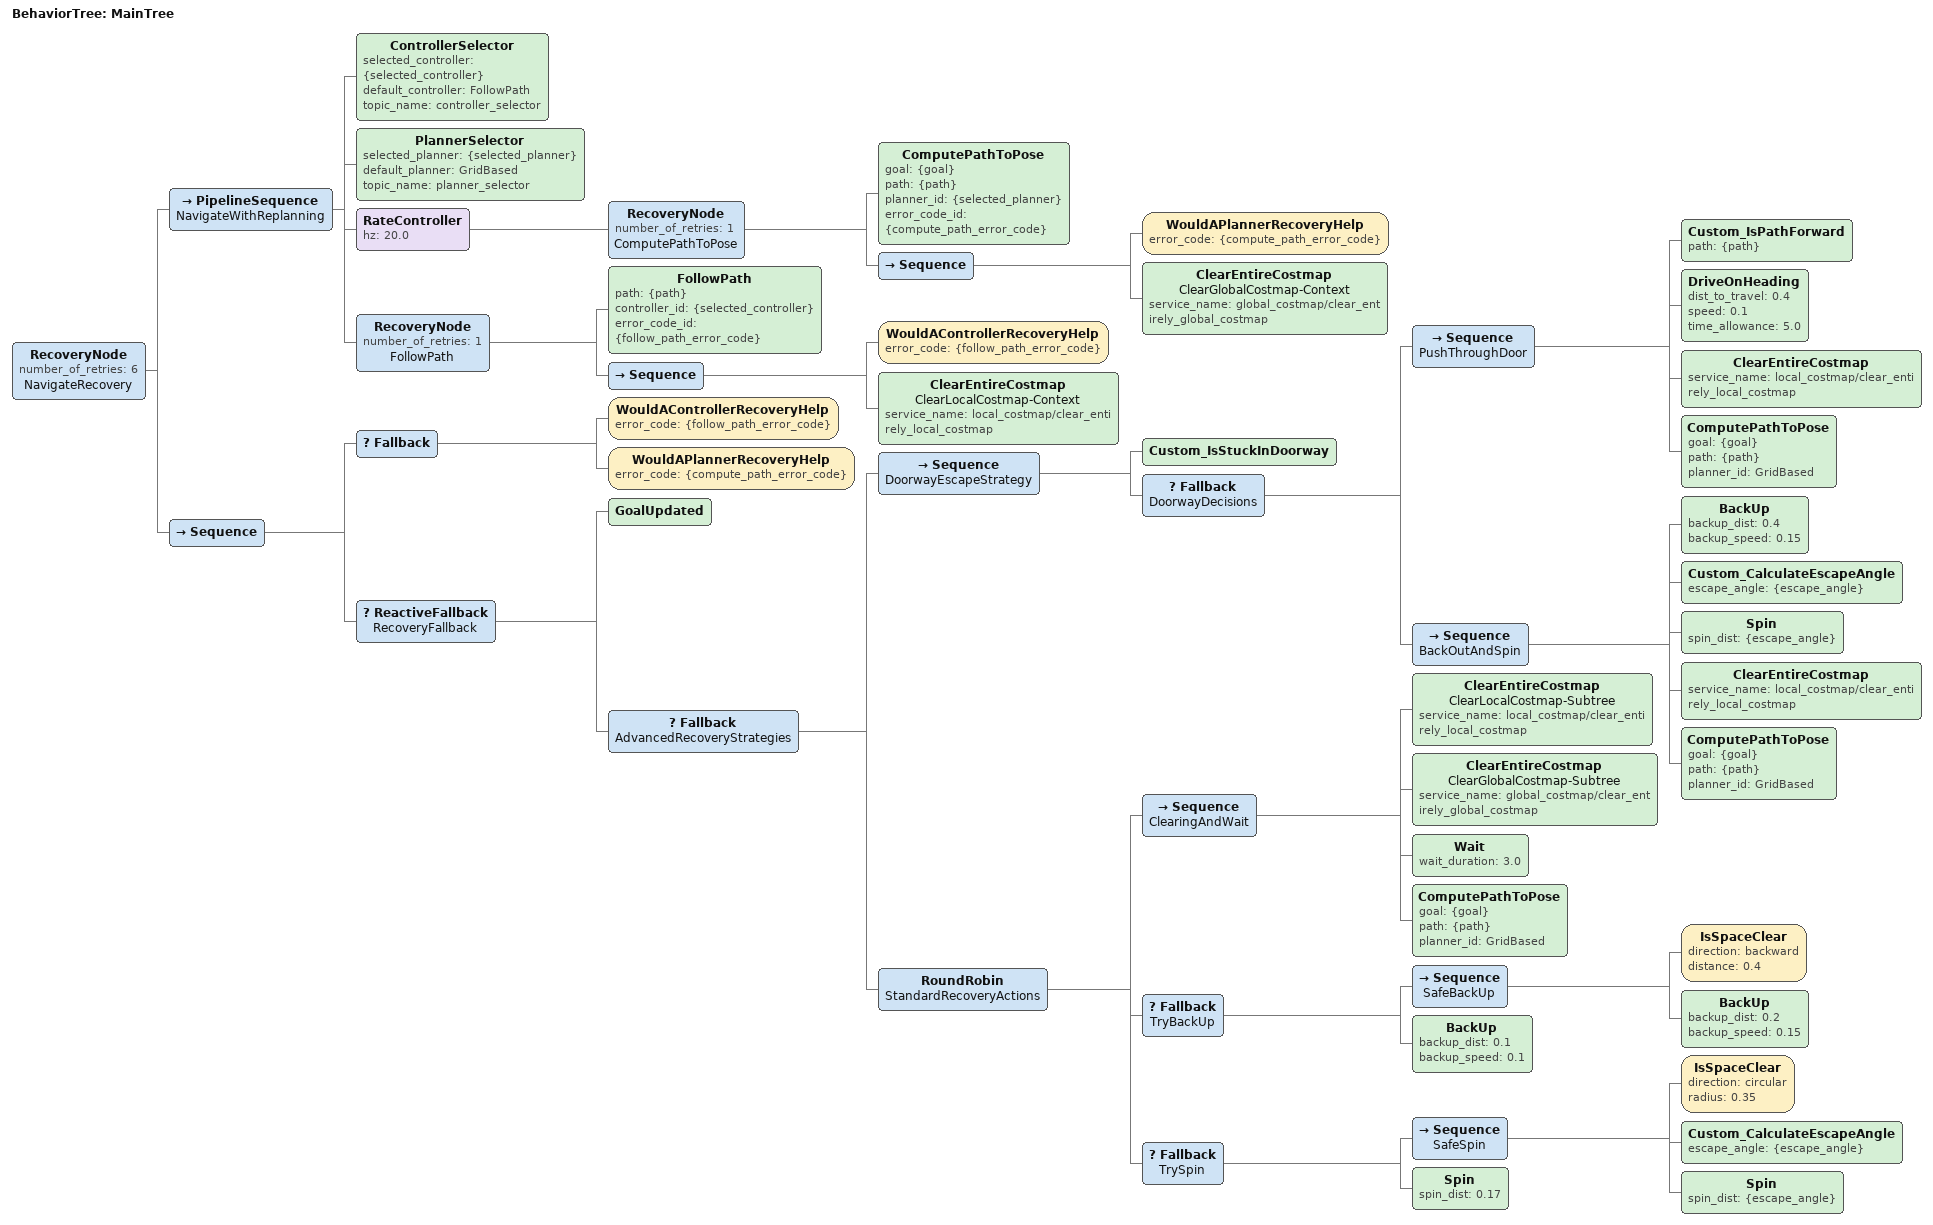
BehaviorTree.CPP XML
<root BTCPP_format="4" main_tree_to_execute="MainTree">
  <BehaviorTree ID="MainTree">
    <RecoveryNode number_of_retries="6" name="NavigateRecovery">

      <PipelineSequence name="NavigateWithReplanning">
        <ControllerSelector selected_controller="{selected_controller}" default_controller="FollowPath" topic_name="controller_selector"/>
        <PlannerSelector selected_planner="{selected_planner}" default_planner="GridBased" topic_name="planner_selector"/>

        <RateController hz="20.0">
          <RecoveryNode number_of_retries="1" name="ComputePathToPose">
            <ComputePathToPose goal="{goal}" path="{path}" planner_id="{selected_planner}" error_code_id="{compute_path_error_code}"/>
            <Sequence>
              <WouldAPlannerRecoveryHelp error_code="{compute_path_error_code}"/>
              <ClearEntireCostmap name="ClearGlobalCostmap-Context" service_name="global_costmap/clear_entirely_global_costmap"/>
            </Sequence>
          </RecoveryNode>
        </RateController>

        <RecoveryNode number_of_retries="1" name="FollowPath">
          <FollowPath path="{path}" controller_id="{selected_controller}" error_code_id="{follow_path_error_code}"/>
          <Sequence>
            <WouldAControllerRecoveryHelp error_code="{follow_path_error_code}"/>
            <ClearEntireCostmap name="ClearLocalCostmap-Context" service_name="local_costmap/clear_entirely_local_costmap"/>
          </Sequence>
        </RecoveryNode>
      </PipelineSequence>

      <Sequence>
        <Fallback>
          <WouldAControllerRecoveryHelp error_code="{follow_path_error_code}"/>
          <WouldAPlannerRecoveryHelp error_code="{compute_path_error_code}"/>
        </Fallback>

        <ReactiveFallback name="RecoveryFallback">
          <GoalUpdated/>

          <Fallback name="AdvancedRecoveryStrategies">

            <Sequence name="DoorwayEscapeStrategy">
              <Custom_IsStuckInDoorway/>

              <Fallback name="DoorwayDecisions">
                <Sequence name="PushThroughDoor">
                  <Custom_IsPathForward path="{path}"/>
                  <DriveOnHeading dist_to_travel="0.4" speed="0.1" time_allowance="5.0"/>
                  <ClearEntireCostmap service_name="local_costmap/clear_entirely_local_costmap"/>
                  <ComputePathToPose goal="{goal}" path="{path}" planner_id="GridBased"/>
                </Sequence>

                <Sequence name="BackOutAndSpin">
                  <BackUp backup_dist="0.4" backup_speed="0.15"/>
                  <Custom_CalculateEscapeAngle escape_angle="{escape_angle}"/>
                  <Spin spin_dist="{escape_angle}"/>
                  <ClearEntireCostmap service_name="local_costmap/clear_entirely_local_costmap"/>
                  <ComputePathToPose goal="{goal}" path="{path}" planner_id="GridBased"/>
                </Sequence>
              </Fallback>
            </Sequence>

            <RoundRobin name="StandardRecoveryActions">

              <Sequence name="ClearingAndWait">
                <ClearEntireCostmap name="ClearLocalCostmap-Subtree" service_name="local_costmap/clear_entirely_local_costmap"/>
                <ClearEntireCostmap name="ClearGlobalCostmap-Subtree" service_name="global_costmap/clear_entirely_global_costmap"/>
                <Wait wait_duration="3.0"/>
                <ComputePathToPose goal="{goal}" path="{path}" planner_id="GridBased"/>
              </Sequence>

              <Fallback name="TryBackUp">
                <Sequence name="SafeBackUp">
                  <IsSpaceClear direction="backward" distance="0.4"/>
                  <BackUp backup_dist="0.2" backup_speed="0.15"/>
                </Sequence>
                <BackUp backup_dist="0.1" backup_speed="0.1"/>
              </Fallback>

              <Fallback name="TrySpin">
                <Sequence name="SafeSpin">
                  <IsSpaceClear direction="circular" radius="0.35"/>
                  <Custom_CalculateEscapeAngle escape_angle="{escape_angle}"/>
                  <Spin spin_dist="{escape_angle}"/>
                </Sequence>
                <Spin spin_dist="0.17"/>
              </Fallback>

            </RoundRobin>

          </Fallback>
        </ReactiveFallback>
      </Sequence>
    </RecoveryNode>
  </BehaviorTree>
</root>
